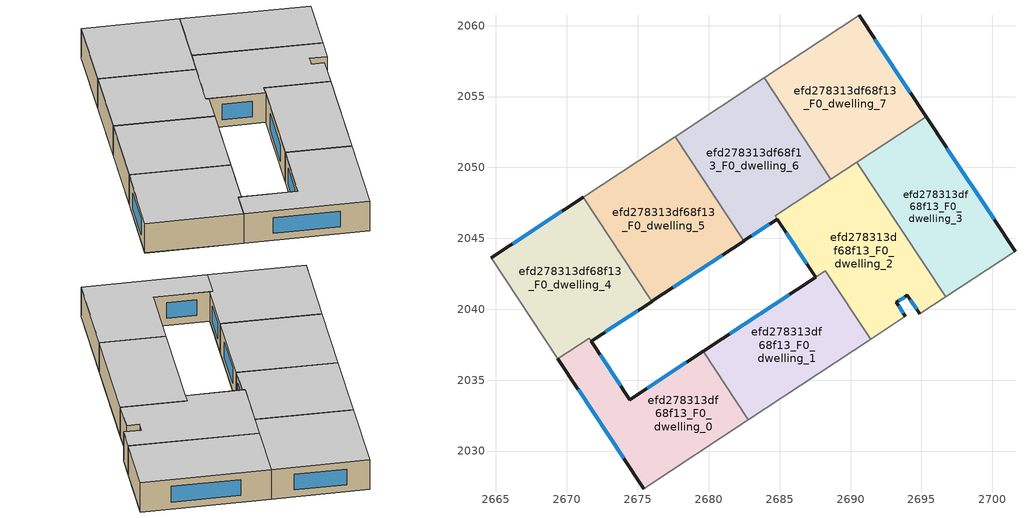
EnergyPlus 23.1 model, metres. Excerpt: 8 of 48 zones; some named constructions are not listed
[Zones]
efd278313df68f13_F0_dwelling_0
 floor ground (EU_floor_Construction): 2679.62,2037.05 2682.8,2032.22 2675.42,2027.36 2669.37,2036.5 2671.58,2037.95 2674.43,2033.64 z0
 wall outside (EU_wall_Construction): 2679.62,2037.05 2674.43,2033.64 2671.72,2037.74 / 2669.37,2036.5 2675.42,2027.36 z0:3
 wall adiabatic (EU_wall_Construction): 2675.42,2027.36 2682.8,2032.22 z0:3
 wall to efd278313df68f13_F0_dwelling_1 (EU_wall_Construction): 2682.8,2032.22 2679.62,2037.05 z0:3
 wall to efd278313df68f13_F0_dwelling_4 (EU_wall_Construction): 2671.72,2037.74 2671.58,2037.95 2669.37,2036.5 z0:3
 window (EU_Window_Construction): 2678.4,2036.25 2675.65,2034.44 / 2670.79,2034.36 2674,2029.51 / 2673.8,2034.6 2672.35,2036.78 z0.7:2.3
 ceiling to efd278313df68f13_F1_dwelling_0 (EU_floor_Construction): 2682.8,2032.22 2679.62,2037.05 2674.43,2033.64 2671.58,2037.95 2669.37,2036.5 2675.42,2027.36 z3
efd278313df68f13_F0_dwelling_1
 floor ground (EU_floor_Construction): 2688.23,2042.71 2691.41,2037.88 2682.8,2032.22 2679.62,2037.05 2687.54,2042.26 z0
 wall outside (EU_wall_Construction): 2687.54,2042.26 2679.62,2037.05 z0:3
 wall adiabatic (EU_wall_Construction): 2682.8,2032.22 2691.41,2037.88 z0:3
 wall to efd278313df68f13_F0_dwelling_2 (EU_wall_Construction): 2691.41,2037.88 2688.23,2042.71 2687.55,2042.26 z0:3
 window (EU_Window_Construction): 2685.68,2041.04 2681.48,2038.27 z0.7:2.3
 ceiling to efd278313df68f13_F1_dwelling_1 (EU_floor_Construction): 2691.41,2037.88 2688.23,2042.71 2687.55,2042.26 2679.62,2037.05 2682.8,2032.22 z3
efd278313df68f13_F0_dwelling_2
 floor ground (EU_floor_Construction): 2690.46,2050.38 2696.7,2040.89 2694.87,2039.68 2694.01,2040.98 2693.24,2040.48 2693.88,2039.51 2691.41,2037.88 2688.23,2042.71 2687.55,2042.26 2684.68,2046.58 z0
 wall outside (EU_wall_Construction): 2693.88,2039.51 2693.24,2040.48 2694.01,2040.98 2694.87,2039.68 / 2684.83,2046.36 2687.55,2042.26 z0:3
 wall adiabatic (EU_wall_Construction): 2694.87,2039.68 2696.7,2040.89 / 2691.41,2037.88 2693.88,2039.51 z0:3
 wall to efd278313df68f13_F0_dwelling_3 (EU_wall_Construction): 2696.7,2040.89 2690.46,2050.38 z0:3
 wall to efd278313df68f13_F0_dwelling_6 (EU_wall_Construction): 2688.62,2049.17 2684.68,2046.58 2684.83,2046.36 z0:3
 wall to efd278313df68f13_F0_dwelling_7 (EU_wall_Construction): 2690.46,2050.38 2688.62,2049.17 z0:3
 window (EU_Window_Construction): 2694.21,2040.68 2694.66,2039.99 / 2693.42,2040.6 2693.83,2040.86 / 2693.72,2039.73 2693.39,2040.25 / 2685.47,2045.39 2686.91,2043.22 z0.7:2.3
 ceiling to efd278313df68f13_F1_dwelling_2 (EU_floor_Construction): 2694.87,2039.68 2696.7,2040.89 2690.46,2050.38 2684.68,2046.58 2687.55,2042.26 2688.23,2042.71 2691.41,2037.88 2693.88,2039.51 2693.24,2040.48 2694.01,2040.98 z3
efd278313df68f13_F0_dwelling_3
 floor ground (EU_floor_Construction): 2695.33,2053.58 2701.6,2044.11 2696.7,2040.89 2690.46,2050.38 z0
 wall outside (EU_wall_Construction): 2701.6,2044.11 2695.33,2053.58 z0:3
 wall adiabatic (EU_wall_Construction): 2696.7,2040.89 2701.6,2044.11 z0:3
 wall to efd278313df68f13_F0_dwelling_7 (EU_wall_Construction): 2695.33,2053.58 2690.46,2050.38 z0:3
 window (EU_Window_Construction): 2700.13,2046.33 2696.8,2051.36 z0.7:2.3
 ceiling to efd278313df68f13_F1_dwelling_3 (EU_floor_Construction): 2701.6,2044.11 2695.33,2053.58 2690.46,2050.38 2696.7,2040.89 z3
efd278313df68f13_F0_dwelling_4
 floor ground (EU_floor_Construction): 2671.15,2047.91 2675.85,2040.77 2675.99,2040.55 2671.72,2037.74 2671.58,2037.95 2669.37,2036.5 2664.65,2043.63 z0
 wall outside (EU_wall_Construction): 2671.72,2037.74 2675.99,2040.55 / 2671.15,2047.91 2664.65,2043.63 z0:3
 wall adiabatic (EU_wall_Construction): 2664.65,2043.63 2669.37,2036.5 z0:3
 wall to efd278313df68f13_F0_dwelling_5 (EU_wall_Construction): 2675.99,2040.55 2675.85,2040.77 2671.15,2047.91 z0:3
 window (EU_Window_Construction): 2672.72,2038.4 2674.99,2039.89 / 2669.62,2046.9 2666.18,2044.63 z0.7:2.3
 ceiling to efd278313df68f13_F1_dwelling_4 (EU_floor_Construction): 2675.99,2040.55 2675.85,2040.77 2671.15,2047.91 2664.65,2043.63 2669.37,2036.5 2671.58,2037.95 2671.72,2037.74 z3
efd278313df68f13_F0_dwelling_5
 floor ground (EU_floor_Construction): 2677.64,2052.18 2682.48,2044.81 2675.99,2040.55 2671.15,2047.91 z0
 wall outside (EU_wall_Construction): 2675.99,2040.55 2682.48,2044.81 z0:3
 wall adiabatic (EU_wall_Construction): 2677.64,2052.18 2671.15,2047.91 z0:3
 wall to efd278313df68f13_F0_dwelling_6 (EU_wall_Construction): 2682.34,2045.04 2677.64,2052.18 / 2682.48,2044.81 2682.34,2045.03 z0:3
 window (EU_Window_Construction): 2677.52,2041.55 2680.96,2043.81 z0.7:2.3
 ceiling to efd278313df68f13_F1_dwelling_5 (EU_floor_Construction): 2682.48,2044.81 2677.64,2052.18 2671.15,2047.91 2675.99,2040.55 z3
efd278313df68f13_F0_dwelling_6
 floor ground (EU_floor_Construction): 2683.92,2056.31 2688.62,2049.17 2684.68,2046.58 2684.83,2046.36 2682.48,2044.81 2682.34,2045.03 2677.64,2052.18 z0
 wall outside (EU_wall_Construction): 2682.48,2044.81 2684.83,2046.36 z0:3
 wall adiabatic (EU_wall_Construction): 2683.92,2056.31 2677.64,2052.18 z0:3
 wall to efd278313df68f13_F0_dwelling_7 (EU_wall_Construction): 2688.62,2049.17 2683.92,2056.31 z0:3
 window (EU_Window_Construction): 2683.03,2045.18 2684.28,2045.99 z0.7:2.3
 ceiling to efd278313df68f13_F1_dwelling_6 (EU_floor_Construction): 2684.83,2046.36 2684.68,2046.58 2688.62,2049.17 2683.92,2056.31 2677.64,2052.18 2682.34,2045.03 2682.48,2044.81 z3
efd278313df68f13_F0_dwelling_7
 floor ground (EU_floor_Construction): 2690.61,2060.71 2695.33,2053.58 2688.62,2049.17 2683.92,2056.31 z0
 wall outside (EU_wall_Construction): 2695.33,2053.58 2690.61,2060.71 z0:3
 wall adiabatic (EU_wall_Construction): 2690.61,2060.71 2683.92,2056.31 z0:3
 window (EU_Window_Construction): 2694.22,2055.26 2691.72,2059.04 z0.7:2.3
 ceiling to efd278313df68f13_F1_dwelling_7 (EU_floor_Construction): 2695.33,2053.58 2690.61,2060.71 2683.92,2056.31 2688.62,2049.17 z3
[SCHEDULE:FILE] Column Number=1; Rows to Skip at Top=0; Number of Hours of Data=8760; Column Separator=Comma; Interpolate to Timestep=No; Minutes per Item=60; Adjust Schedule for Daylight Savings=Yes
Name | File
EU_Step8_GainSchedule_efd278313df68f13_F0_dwelling_6_f000 | ../../schedules/efd278313df68f13/efd278313df68f13_F0_dwelling_6_f000_gain.csv
EU_Step8_GainSchedule_efd278313df68f13_F0_dwelling_7_f000 | ../../schedules/efd278313df68f13/efd278313df68f13_F0_dwelling_7_f000_gain.csv
EU_Step8_GainSchedule_efd278313df68f13_F1_dwelling_0_f000 | ../../schedules/efd278313df68f13/efd278313df68f13_F1_dwelling_0_f000_gain.csv
EU_Step8_GainSchedule_efd278313df68f13_F1_dwelling_1_f000 | ../../schedules/efd278313df68f13/efd278313df68f13_F1_dwelling_1_f000_gain.csv
EU_Step8_GainSchedule_efd278313df68f13_F1_dwelling_2_f000 | ../../schedules/efd278313df68f13/efd278313df68f13_F1_dwelling_2_f000_gain.csv
EU_Step8_GainSchedule_efd278313df68f13_F1_dwelling_3_f000 | ../../schedules/efd278313df68f13/efd278313df68f13_F1_dwelling_3_f000_gain.csv
EU_Step8_GainSchedule_efd278313df68f13_F1_dwelling_4_f000 | ../../schedules/efd278313df68f13/efd278313df68f13_F1_dwelling_4_f000_gain.csv
EU_Step8_GainSchedule_efd278313df68f13_F1_dwelling_5_f000 | ../../schedules/efd278313df68f13/efd278313df68f13_F1_dwelling_5_f000_gain.csv
EU_Step8_GainSchedule_efd278313df68f13_F1_dwelling_6_f000 | ../../schedules/efd278313df68f13/efd278313df68f13_F1_dwelling_6_f000_gain.csv
EU_Step8_GainSchedule_efd278313df68f13_F1_dwelling_7_f000 | ../../schedules/efd278313df68f13/efd278313df68f13_F1_dwelling_7_f000_gain.csv
EU_Step8_GainSchedule_efd278313df68f13_F2_dwelling_0_f000 | ../../schedules/efd278313df68f13/efd278313df68f13_F2_dwelling_0_f000_gain.csv
EU_Step8_GainSchedule_efd278313df68f13_F2_dwelling_1_f000 | ../../schedules/efd278313df68f13/efd278313df68f13_F2_dwelling_1_f000_gain.csv
EU_Step8_GainSchedule_efd278313df68f13_F2_dwelling_2_f000 | ../../schedules/efd278313df68f13/efd278313df68f13_F2_dwelling_2_f000_gain.csv
EU_Step8_GainSchedule_efd278313df68f13_F2_dwelling_3_f000 | ../../schedules/efd278313df68f13/efd278313df68f13_F2_dwelling_3_f000_gain.csv
EU_Step8_GainSchedule_efd278313df68f13_F2_dwelling_4_f000 | ../../schedules/efd278313df68f13/efd278313df68f13_F2_dwelling_4_f000_gain.csv
EU_Step8_GainSchedule_efd278313df68f13_F2_dwelling_5_f000 | ../../schedules/efd278313df68f13/efd278313df68f13_F2_dwelling_5_f000_gain.csv
EU_Step8_GainSchedule_efd278313df68f13_F2_dwelling_6_f000 | ../../schedules/efd278313df68f13/efd278313df68f13_F2_dwelling_6_f000_gain.csv
EU_Step8_GainSchedule_efd278313df68f13_F2_dwelling_7_f000 | ../../schedules/efd278313df68f13/efd278313df68f13_F2_dwelling_7_f000_gain.csv
EU_Step8_GainSchedule_efd278313df68f13_F3_dwelling_0_f000 | ../../schedules/efd278313df68f13/efd278313df68f13_F3_dwelling_0_f000_gain.csv
EU_Step8_GainSchedule_efd278313df68f13_F3_dwelling_1_f000 | ../../schedules/efd278313df68f13/efd278313df68f13_F3_dwelling_1_f000_gain.csv
EU_Step8_GainSchedule_efd278313df68f13_F3_dwelling_2_f000 | ../../schedules/efd278313df68f13/efd278313df68f13_F3_dwelling_2_f000_gain.csv
EU_Step8_GainSchedule_efd278313df68f13_F3_dwelling_3_f000 | ../../schedules/efd278313df68f13/efd278313df68f13_F3_dwelling_3_f000_gain.csv
EU_Step8_GainSchedule_efd278313df68f13_F3_dwelling_4_f000 | ../../schedules/efd278313df68f13/efd278313df68f13_F3_dwelling_4_f000_gain.csv
EU_Step8_GainSchedule_efd278313df68f13_F3_dwelling_5_f000 | ../../schedules/efd278313df68f13/efd278313df68f13_F3_dwelling_5_f000_gain.csv
EU_Step8_GainSchedule_efd278313df68f13_F3_dwelling_6_f000 | ../../schedules/efd278313df68f13/efd278313df68f13_F3_dwelling_6_f000_gain.csv
EU_Step8_GainSchedule_efd278313df68f13_F3_dwelling_7_f000 | ../../schedules/efd278313df68f13/efd278313df68f13_F3_dwelling_7_f000_gain.csv
